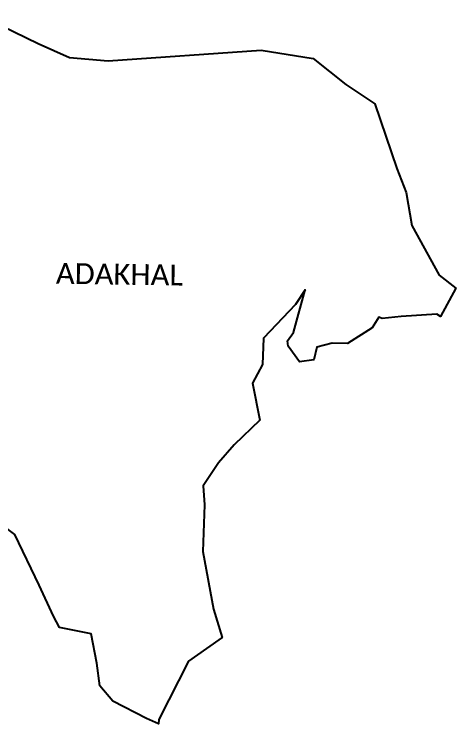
# Model space of a CAD drawing. Header units: metres. Extents: x 297192 to 302393, y 1968682 to 1973179.
# Drawn here: x 299792 to 302393, y 1968969 to 1973144 of the extents above; entities that cross this region are included whole.
import ezdxf

# ---------------------------------------------------------------- set-up
doc = ezdxf.new("R2010")
doc.units = ezdxf.units.M
doc.header["$MEASUREMENT"] = 0
doc.layers.add('village', color=3, linetype='Continuous')
doc.layers.add('VILLAGE NAME', color=250, linetype='Continuous')
doc.styles.get("Standard").update_dxf_attribs({"font": 'simplex.shx'})

msp = doc.modelspace()

# ---------------------------------------------------------------- linework, layer by layer
at = {"layer": 'village', "color": 4}
msp.add_polyline3d([(299576.5, 1973144.3, 0), (299932.5, 1972972.6, 0), (300118.1, 1972889.9, 0), (300346.5, 1972870.3, 0), (301246.4, 1972933.3, 0), (301553.5, 1972883, 0), (301745.1, 1972731.3, 0), (301915.2, 1972616.5, 0), (302045.4, 1972237, 0), (302100.5, 1972094.4, 0), (302133.1, 1971900.7, 0), (302295.6, 1971608.2, 0), (302392.7, 1971531.4, 0), (302303.4, 1971365.8, 0), (302281.1, 1971379.1, 0), (302070.4, 1971366.1, 0), (301958.7, 1971354.2, 0), (301939, 1971362.2, 0), (301900.7, 1971299.2, 0), (301755.7, 1971205.9, 0), (301664.5, 1971207.9, 0), (301574.8, 1971184.4, 0), (301555.9, 1971109.8, 0), (301471.8, 1971098.9, 0), (301405.3, 1971190.3, 0), (301402.2, 1971223.2, 0), (301436.7, 1971272, 0), (301506.1, 1971523.3, 0), (301448.7, 1971436.9, 0), (301260.7, 1971238.1, 0), (301255.3, 1971084, 0), (301196.1, 1970972.4, 0), (301238.1, 1970754.7, 0), (301087.9, 1970610.8, 0), (300995.6, 1970503.7, 0), (300905.8, 1970368.8, 0), (300913.7, 1970257.6, 0), (300902.7, 1969983.1, 0), (300965.2, 1969644.3, 0), (301017.4, 1969476.4, 0), (300925, 1969412.9, 0), (300818.5, 1969338.3, 0), (300643.2, 1968993.6, 0), (300642.6, 1968968.9, 0), (300572.2, 1969000, 0), (300373.8, 1969102.4, 0), (300297.2, 1969191.5, 0), (300279, 1969326.5, 0), (300246.1, 1969499.1, 0), (300059.5, 1969536.1, 0), (300023.1, 1969602.8, 0), (299940.2, 1969785.1, 0), (299795.4, 1970083, 0), (299725.5, 1970136, 0)], dxfattribs=at)

# ---------------------------------------------------------------- texts
at = {"layer": 'VILLAGE NAME', "insert": (300038.9, 1971681.2), "char_height": 122.778, "attachment_point": 1, "rotation": 359.1736}
msp.add_mtext_dynamic_manual_height_columns('{\\fCalibri|b0|i0|c0|p34;ADAKHAL} ', width=1567.05, gutter_width=613.9, heights=[32.3], dxfattribs=at)

doc.saveas('drawing.dxf')
